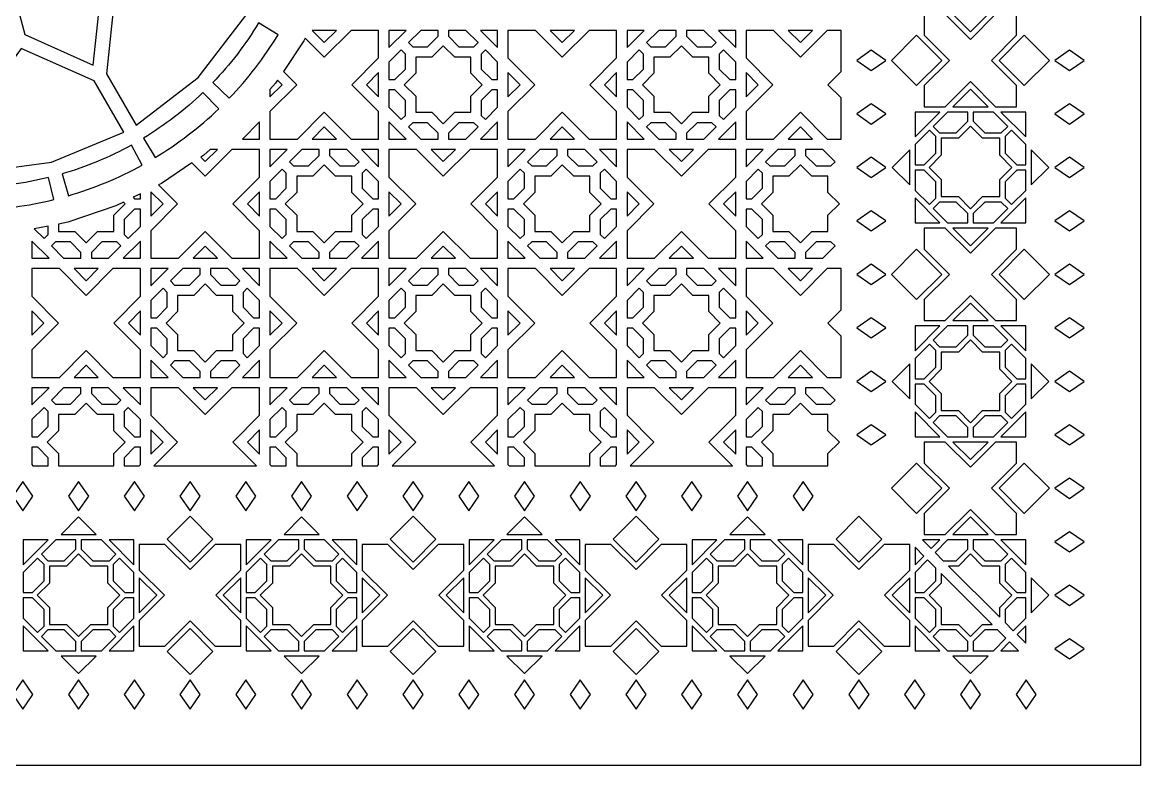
# Model space of a CAD drawing. Header units: millimetres. Extents: x 0 to 1380, y 140 to 1220.
# Drawn here: x 723 to 1380, y 140 to 577 of the extents above; entities that cross this region are included whole.
import ezdxf

# ---------------------------------------------------------------- set-up
doc = ezdxf.new("R2010")
doc.units = ezdxf.units.MM
doc.layers.add('CUT', color=1, linetype='CONTINUOUS')

msp = doc.modelspace()

# ---------------------------------------------------------------- linework, layer by layer
at = {"layer": 'CUT'}
for points in [[(0, 1220), (1380.15, 1220), (1380.15, 139.85), (0, 139.85)], [(708.152, 628.399), (723.968, 569.37), (764.261, 551.431), (768.872, 595.295), (725.659, 638.508), (710.151, 645.154)], [(825.893, 544.107), (853.883, 580.587), (823.746, 597.987), (776.933, 593.067), (772.013, 546.254), (789.413, 516.117)], [(1307.246, 581.382), (1294.856, 581.382), (1280.075, 566.601), (1265.294, 581.382), (1252.904, 581.382), (1252.904, 568.992), (1267.685, 554.211), (1252.904, 539.429), (1252.904, 527.039), (1265.294, 527.039), (1280.075, 541.821), (1294.856, 527.039), (1307.246, 527.039), (1307.246, 539.429), (1292.465, 554.211), (1307.246, 568.992)], [(1269.748, 581.382), (1280.075, 571.055), (1290.402, 581.382)], [(888.017, 565.642), (876.059, 547.745), (883.878, 539.925), (868.12, 524.166), (868.12, 507.97), (884.316, 507.97), (900.075, 523.728), (915.834, 507.97), (932.03, 507.97), (932.03, 524.166), (916.272, 539.925), (932.03, 555.684), (932.03, 571.88), (915.834, 571.88), (900.075, 556.122), (888.855, 567.341)], [(892.928, 571.88), (900.075, 564.734), (907.222, 571.88)], [(948.227, 571.88), (938.12, 571.88), (938.12, 561.773)], [(967.03, 571.88), (956.839, 571.88), (949.632, 564.674), (952.086, 562.22), (960.84, 562.22), (967.03, 568.41)], [(990.518, 564.674), (983.311, 571.88), (973.12, 571.88), (973.12, 568.41), (979.31, 562.22), (988.064, 562.22)], [(1002.03, 561.773), (1002.03, 571.88), (991.923, 571.88)], [(1055.834, 571.88), (1040.075, 556.122), (1024.316, 571.88), (1008.12, 571.88), (1008.12, 555.684), (1023.878, 539.925), (1008.12, 524.166), (1008.12, 507.97), (1024.316, 507.97), (1040.075, 523.728), (1055.834, 507.97), (1072.03, 507.97), (1072.03, 524.166), (1056.272, 539.925), (1072.03, 555.684), (1072.03, 571.88)], [(1032.928, 571.88), (1040.075, 564.734), (1047.222, 571.88)], [(1088.227, 571.88), (1078.12, 571.88), (1078.12, 561.773)], [(1107.03, 571.88), (1096.839, 571.88), (1089.632, 564.674), (1092.086, 562.22), (1100.84, 562.22), (1107.03, 568.41)], [(1130.518, 564.674), (1123.311, 571.88), (1113.12, 571.88), (1113.12, 568.41), (1119.31, 562.22), (1128.064, 562.22)], [(1142.03, 561.773), (1142.03, 571.88), (1131.923, 571.88)], [(1204, 571.88), (1195.834, 571.88), (1180.075, 556.122), (1164.316, 571.88), (1148.12, 571.88), (1148.12, 555.684), (1163.878, 539.925), (1148.12, 524.166), (1148.12, 507.97), (1164.316, 507.97), (1180.075, 523.728), (1195.834, 507.97), (1204, 507.97), (1204, 532.197), (1196.272, 539.925), (1204, 547.653)], [(1172.928, 571.88), (1180.075, 564.734), (1187.222, 571.88)], [(1248.416, 569.025), (1233.601, 554.211), (1248.416, 539.396), (1263.231, 554.211)], [(1311.734, 569.025), (1296.919, 554.211), (1311.734, 539.396), (1326.549, 554.211)], [(739.787, 494.395), (782.268, 511.992), (764.868, 542.129), (721.867, 561.275), (694.2, 523.195), (694.2, 488.394)], [(945.326, 560.368), (938.12, 553.161), (938.12, 542.97), (941.59, 542.97), (947.78, 549.16), (947.78, 557.914)], [(986.28, 546.637), (986.28, 556.13), (976.787, 556.13), (970.075, 562.843), (963.363, 556.13), (953.87, 556.13), (953.87, 546.637), (947.157, 539.925), (953.87, 533.213), (953.87, 523.72), (963.363, 523.72), (970.075, 517.007), (976.787, 523.72), (986.28, 523.72), (986.28, 533.213), (992.993, 539.925)], [(1002.03, 542.97), (1002.03, 553.161), (994.824, 560.368), (992.37, 557.914), (992.37, 549.16), (998.56, 542.97)], [(1085.326, 560.368), (1078.12, 553.161), (1078.12, 542.97), (1081.59, 542.97), (1087.78, 549.16), (1087.78, 557.914)], [(1126.28, 546.637), (1126.28, 556.13), (1116.787, 556.13), (1110.075, 562.843), (1103.363, 556.13), (1093.87, 556.13), (1093.87, 546.637), (1087.157, 539.925), (1093.87, 533.213), (1093.87, 523.72), (1103.363, 523.72), (1110.075, 517.007), (1116.787, 523.72), (1126.28, 523.72), (1126.28, 533.213), (1132.993, 539.925)], [(1142.03, 542.97), (1142.03, 553.161), (1134.824, 560.368), (1132.37, 557.914), (1132.37, 549.16), (1138.56, 542.97)], [(1221.785, 560.15), (1213.207, 554.211), (1221.785, 548.272), (1230.363, 554.211)], [(1338.365, 560.15), (1329.787, 554.211), (1338.365, 548.272), (1346.943, 554.211)], [(932.03, 547.072), (924.884, 539.925), (932.03, 532.778)], [(1008.12, 532.778), (1015.266, 539.925), (1008.12, 547.072)], [(1072.03, 547.072), (1064.884, 539.925), (1072.03, 532.778)], [(1148.12, 532.778), (1155.266, 539.925), (1148.12, 547.072)], [(871.408, 540.784), (868.12, 537.035), (868.12, 532.778), (875.266, 539.925), (872.609, 542.582)], [(938.12, 536.88), (938.12, 526.689), (945.326, 519.482), (947.78, 521.936), (947.78, 530.69), (941.59, 536.88)], [(994.824, 519.482), (1002.03, 526.689), (1002.03, 536.88), (998.56, 536.88), (992.37, 530.69), (992.37, 521.936)], [(1078.12, 536.88), (1078.12, 526.689), (1085.326, 519.482), (1087.78, 521.936), (1087.78, 530.69), (1081.59, 536.88)], [(1134.824, 519.482), (1142.03, 526.689), (1142.03, 536.88), (1138.56, 536.88), (1132.37, 530.69), (1132.37, 521.936)], [(1290.402, 527.039), (1280.075, 537.366), (1269.748, 527.039)], [(1221.785, 528.721), (1213.207, 522.782), (1221.785, 516.843), (1230.363, 522.782)], [(1338.365, 528.721), (1329.787, 522.782), (1338.365, 516.843), (1346.943, 522.782)], [(1262.144, 523.889), (1247.539, 523.889), (1247.539, 509.285)], [(1261.966, 511.69), (1271.652, 511.69), (1278.5, 518.538), (1278.5, 523.889), (1266.598, 523.889), (1258.182, 515.474)], [(1281.65, 518.538), (1288.498, 511.69), (1298.184, 511.69), (1301.968, 515.474), (1293.552, 523.889), (1281.65, 523.889)], [(1312.611, 509.285), (1312.611, 523.889), (1298.006, 523.889)], [(851.923, 507.97), (862.03, 507.97), (862.03, 518.077)], [(907.222, 507.97), (900.075, 515.116), (892.928, 507.97)], [(938.12, 518.077), (938.12, 507.97), (948.227, 507.97)], [(949.632, 515.176), (956.839, 507.97), (967.03, 507.97), (967.03, 511.44), (960.84, 517.63), (952.086, 517.63)], [(973.12, 507.97), (983.311, 507.97), (990.518, 515.176), (988.064, 517.63), (979.31, 517.63), (973.12, 511.44)], [(991.923, 507.97), (1002.03, 507.97), (1002.03, 518.077)], [(1047.222, 507.97), (1040.075, 515.116), (1032.928, 507.97)], [(1078.12, 518.077), (1078.12, 507.97), (1088.227, 507.97)], [(1089.632, 515.176), (1096.839, 507.97), (1107.03, 507.97), (1107.03, 511.44), (1100.84, 517.63), (1092.086, 517.63)], [(1113.12, 507.97), (1123.311, 507.97), (1130.518, 515.176), (1128.064, 517.63), (1119.31, 517.63), (1113.12, 511.44)], [(1131.923, 507.97), (1142.03, 507.97), (1142.03, 518.077)], [(1187.222, 507.97), (1180.075, 515.116), (1172.928, 507.97)], [(1252.891, 492.929), (1259.739, 499.777), (1259.739, 509.462), (1255.955, 513.246), (1247.539, 504.83), (1247.539, 492.929)], [(1280.075, 515.658), (1272.956, 508.54), (1262.889, 508.54), (1262.889, 498.472), (1255.77, 491.354), (1262.889, 484.235), (1262.889, 474.168), (1272.956, 474.168), (1280.075, 467.049), (1287.194, 474.168), (1297.261, 474.168), (1297.261, 484.235), (1304.38, 491.354), (1297.261, 498.472), (1297.261, 508.54), (1287.194, 508.54)], [(1300.411, 509.462), (1300.411, 499.777), (1307.259, 492.929), (1312.611, 492.929), (1312.611, 504.83), (1304.195, 513.246)], [(804.358, 481.983), (802.659, 481.145), (813.878, 469.925), (798.12, 454.166), (798.12, 437.97), (814.316, 437.97), (830.075, 453.728), (845.834, 437.97), (862.03, 437.97), (862.03, 454.166), (846.272, 469.925), (862.03, 485.684), (862.03, 501.88), (845.834, 501.88), (830.075, 486.122), (822.255, 493.941)], [(829.216, 498.592), (827.418, 497.391), (830.075, 494.734), (837.222, 501.88), (832.965, 501.88)], [(878.227, 501.88), (868.12, 501.88), (868.12, 491.773)], [(897.03, 501.88), (886.839, 501.88), (879.632, 494.674), (882.086, 492.22), (890.84, 492.22), (897.03, 498.41)], [(920.518, 494.674), (913.311, 501.88), (903.12, 501.88), (903.12, 498.41), (909.31, 492.22), (918.064, 492.22)], [(932.03, 491.773), (932.03, 501.88), (921.923, 501.88)], [(985.834, 501.88), (970.075, 486.122), (954.316, 501.88), (938.12, 501.88), (938.12, 485.684), (953.878, 469.925), (938.12, 454.166), (938.12, 437.97), (954.316, 437.97), (970.075, 453.728), (985.834, 437.97), (1002.03, 437.97), (1002.03, 454.166), (986.272, 469.925), (1002.03, 485.684), (1002.03, 501.88)], [(962.928, 501.88), (970.075, 494.734), (977.222, 501.88)], [(1018.227, 501.88), (1008.12, 501.88), (1008.12, 491.773)], [(1037.03, 501.88), (1026.839, 501.88), (1019.632, 494.674), (1022.086, 492.22), (1030.84, 492.22), (1037.03, 498.41)], [(1060.518, 494.674), (1053.311, 501.88), (1043.12, 501.88), (1043.12, 498.41), (1049.31, 492.22), (1058.064, 492.22)], [(1072.03, 491.773), (1072.03, 501.88), (1061.923, 501.88)], [(1125.834, 501.88), (1110.075, 486.122), (1094.316, 501.88), (1078.12, 501.88), (1078.12, 485.684), (1093.878, 469.925), (1078.12, 454.166), (1078.12, 437.97), (1094.316, 437.97), (1110.075, 453.728), (1125.834, 437.97), (1142.03, 437.97), (1142.03, 454.166), (1126.272, 469.925), (1142.03, 485.684), (1142.03, 501.88)], [(1102.928, 501.88), (1110.075, 494.734), (1117.222, 501.88)], [(1158.227, 501.88), (1148.12, 501.88), (1148.12, 491.773)], [(1177.03, 501.88), (1166.839, 501.88), (1159.632, 494.674), (1162.086, 492.22), (1170.84, 492.22), (1177.03, 498.41)], [(1200.518, 494.674), (1193.311, 501.88), (1183.12, 501.88), (1183.12, 498.41), (1189.31, 492.22), (1198.064, 492.22)], [(1244.389, 501.68), (1234.062, 491.354), (1244.389, 481.027)], [(1315.761, 481.027), (1326.088, 491.354), (1315.761, 501.68)], [(1221.785, 497.293), (1213.207, 491.354), (1221.785, 485.415), (1230.363, 491.354)], [(1338.365, 497.293), (1329.787, 491.354), (1338.365, 485.415), (1346.943, 491.354)], [(875.326, 490.368), (868.12, 483.161), (868.12, 472.97), (871.59, 472.97), (877.78, 479.16), (877.78, 487.914)], [(916.28, 476.637), (916.28, 486.13), (906.787, 486.13), (900.075, 492.843), (893.363, 486.13), (883.87, 486.13), (883.87, 476.637), (877.157, 469.925), (883.87, 463.213), (883.87, 453.72), (893.363, 453.72), (900.075, 447.007), (906.787, 453.72), (916.28, 453.72), (916.28, 463.213), (922.993, 469.925)], [(932.03, 472.97), (932.03, 483.161), (924.824, 490.368), (922.37, 487.914), (922.37, 479.16), (928.56, 472.97)], [(1015.326, 490.368), (1008.12, 483.161), (1008.12, 472.97), (1011.59, 472.97), (1017.78, 479.16), (1017.78, 487.914)], [(1056.28, 476.637), (1056.28, 486.13), (1046.787, 486.13), (1040.075, 492.843), (1033.363, 486.13), (1023.87, 486.13), (1023.87, 476.637), (1017.157, 469.925), (1023.87, 463.213), (1023.87, 453.72), (1033.363, 453.72), (1040.075, 447.007), (1046.787, 453.72), (1056.28, 453.72), (1056.28, 463.213), (1062.993, 469.925)], [(1072.03, 472.97), (1072.03, 483.161), (1064.824, 490.368), (1062.37, 487.914), (1062.37, 479.16), (1068.56, 472.97)], [(1155.326, 490.368), (1148.12, 483.161), (1148.12, 472.97), (1151.59, 472.97), (1157.78, 479.16), (1157.78, 487.914)], [(1196.28, 476.637), (1196.28, 486.13), (1186.787, 486.13), (1180.075, 492.843), (1173.363, 486.13), (1163.87, 486.13), (1163.87, 476.637), (1157.157, 469.925), (1163.87, 463.213), (1163.87, 453.72), (1173.363, 453.72), (1180.075, 447.007), (1186.787, 453.72), (1196.28, 453.72), (1196.28, 463.213), (1202.993, 469.925)], [(1259.739, 473.245), (1259.739, 482.93), (1252.891, 489.779), (1247.539, 489.779), (1247.539, 477.877), (1255.955, 469.461)], [(1307.259, 489.779), (1300.411, 482.93), (1300.411, 473.245), (1304.195, 469.461), (1312.611, 477.877), (1312.611, 489.779)], [(787.741, 473.788), (788.56, 472.97), (792.03, 472.97), (792.03, 475.903)], [(798.12, 462.778), (805.266, 469.925), (798.12, 477.072)], [(862.03, 477.072), (854.884, 469.925), (862.03, 462.778)], [(938.12, 462.778), (945.266, 469.925), (938.12, 477.072)], [(1002.03, 477.072), (994.884, 469.925), (1002.03, 462.778)], [(1078.12, 462.778), (1085.266, 469.925), (1078.12, 477.072)], [(1142.03, 477.072), (1134.884, 469.925), (1142.03, 462.778)], [(777.543, 468.759), (749.231, 459.148), (743.87, 458.082), (743.87, 453.72), (753.363, 453.72), (760.075, 447.007), (766.787, 453.72), (776.28, 453.72), (776.28, 463.213), (782.993, 469.925), (781.974, 470.944)], [(1247.539, 473.422), (1247.539, 458.818), (1262.144, 458.818)], [(1278.5, 464.169), (1271.652, 471.018), (1261.966, 471.018), (1258.182, 467.234), (1266.598, 458.818), (1278.5, 458.818)], [(1298.184, 471.018), (1288.498, 471.018), (1281.65, 464.169), (1281.65, 458.818), (1293.552, 458.818), (1301.968, 467.234)], [(1298.006, 458.818), (1312.611, 458.818), (1312.611, 473.422)], [(784.824, 449.482), (792.03, 456.689), (792.03, 466.88), (788.56, 466.88), (782.37, 460.69), (782.37, 451.936)], [(868.12, 466.88), (868.12, 456.689), (875.326, 449.482), (877.78, 451.936), (877.78, 460.69), (871.59, 466.88)], [(924.824, 449.482), (932.03, 456.689), (932.03, 466.88), (928.56, 466.88), (922.37, 460.69), (922.37, 451.936)], [(1008.12, 466.88), (1008.12, 456.689), (1015.326, 449.482), (1017.78, 451.936), (1017.78, 460.69), (1011.59, 466.88)], [(1064.824, 449.482), (1072.03, 456.689), (1072.03, 466.88), (1068.56, 466.88), (1062.37, 460.69), (1062.37, 451.936)], [(1148.12, 466.88), (1148.12, 456.689), (1155.326, 449.482), (1157.78, 451.936), (1157.78, 460.69), (1151.59, 466.88)], [(1221.785, 465.864), (1213.207, 459.925), (1221.785, 453.986), (1230.363, 459.925)], [(1338.365, 465.864), (1329.787, 459.925), (1338.365, 453.986), (1346.943, 459.925)], [(729.57, 455.238), (735.326, 449.482), (737.78, 451.936), (737.78, 456.871)], [(1307.246, 455.668), (1294.856, 455.668), (1280.075, 440.886), (1265.294, 455.668), (1252.904, 455.668), (1252.904, 443.278), (1267.685, 428.496), (1252.904, 413.715), (1252.904, 401.325), (1265.294, 401.325), (1280.075, 416.107), (1294.856, 401.325), (1307.246, 401.325), (1307.246, 413.715), (1292.465, 428.496), (1307.246, 443.278)], [(1269.748, 455.668), (1280.075, 445.341), (1290.402, 455.668)], [(728.12, 448.077), (728.12, 437.97), (738.227, 437.97)], [(739.632, 445.176), (746.839, 437.97), (757.03, 437.97), (757.03, 441.44), (750.84, 447.63), (742.086, 447.63)], [(763.12, 437.97), (773.311, 437.97), (780.518, 445.176), (778.064, 447.63), (769.31, 447.63), (763.12, 441.44)], [(781.923, 437.97), (792.03, 437.97), (792.03, 448.077)], [(868.12, 448.077), (868.12, 437.97), (878.227, 437.97)], [(879.632, 445.176), (886.839, 437.97), (897.03, 437.97), (897.03, 441.44), (890.84, 447.63), (882.086, 447.63)], [(903.12, 437.97), (913.311, 437.97), (920.518, 445.176), (918.064, 447.63), (909.31, 447.63), (903.12, 441.44)], [(921.923, 437.97), (932.03, 437.97), (932.03, 448.077)], [(1008.12, 448.077), (1008.12, 437.97), (1018.227, 437.97)], [(1019.632, 445.176), (1026.839, 437.97), (1037.03, 437.97), (1037.03, 441.44), (1030.84, 447.63), (1022.086, 447.63)], [(1043.12, 437.97), (1053.311, 437.97), (1060.518, 445.176), (1058.064, 447.63), (1049.31, 447.63), (1043.12, 441.44)], [(1061.923, 437.97), (1072.03, 437.97), (1072.03, 448.077)], [(1148.12, 448.077), (1148.12, 437.97), (1158.227, 437.97)], [(1159.632, 445.176), (1166.839, 437.97), (1177.03, 437.97), (1177.03, 441.44), (1170.84, 447.63), (1162.086, 447.63)], [(1183.12, 437.97), (1193.311, 437.97), (1200.518, 445.176), (1198.064, 447.63), (1189.31, 447.63), (1183.12, 441.44)], [(837.222, 437.97), (830.075, 445.116), (822.928, 437.97)], [(977.222, 437.97), (970.075, 445.116), (962.928, 437.97)], [(1117.222, 437.97), (1110.075, 445.116), (1102.928, 437.97)], [(1248.416, 443.311), (1233.601, 428.496), (1248.416, 413.682), (1263.231, 428.496)], [(1311.734, 443.311), (1296.919, 428.496), (1311.734, 413.682), (1326.549, 428.496)], [(1221.785, 434.435), (1213.207, 428.496), (1221.785, 422.557), (1230.363, 428.496)], [(1338.365, 434.435), (1329.787, 428.496), (1338.365, 422.557), (1346.943, 428.496)], [(775.834, 431.88), (760.075, 416.122), (744.316, 431.88), (728.12, 431.88), (728.12, 415.684), (743.878, 399.925), (728.12, 384.166), (728.12, 367.97), (744.316, 367.97), (760.075, 383.728), (775.834, 367.97), (792.03, 367.97), (792.03, 384.166), (776.272, 399.925), (792.03, 415.684), (792.03, 431.88)], [(752.928, 431.88), (760.075, 424.734), (767.222, 431.88)], [(808.227, 431.88), (798.12, 431.88), (798.12, 421.773)], [(827.03, 431.88), (816.839, 431.88), (809.632, 424.674), (812.086, 422.22), (820.84, 422.22), (827.03, 428.41)], [(850.518, 424.674), (843.311, 431.88), (833.12, 431.88), (833.12, 428.41), (839.31, 422.22), (848.064, 422.22)], [(862.03, 421.773), (862.03, 431.88), (851.923, 431.88)], [(915.834, 431.88), (900.075, 416.122), (884.316, 431.88), (868.12, 431.88), (868.12, 415.684), (883.878, 399.925), (868.12, 384.166), (868.12, 367.97), (884.316, 367.97), (900.075, 383.728), (915.834, 367.97), (932.03, 367.97), (932.03, 384.166), (916.272, 399.925), (932.03, 415.684), (932.03, 431.88)], [(892.928, 431.88), (900.075, 424.734), (907.222, 431.88)], [(948.227, 431.88), (938.12, 431.88), (938.12, 421.773)], [(967.03, 431.88), (956.839, 431.88), (949.632, 424.674), (952.086, 422.22), (960.84, 422.22), (967.03, 428.41)], [(990.518, 424.674), (983.311, 431.88), (973.12, 431.88), (973.12, 428.41), (979.31, 422.22), (988.064, 422.22)], [(1002.03, 421.773), (1002.03, 431.88), (991.923, 431.88)], [(1055.834, 431.88), (1040.075, 416.122), (1024.316, 431.88), (1008.12, 431.88), (1008.12, 415.684), (1023.878, 399.925), (1008.12, 384.166), (1008.12, 367.97), (1024.316, 367.97), (1040.075, 383.728), (1055.834, 367.97), (1072.03, 367.97), (1072.03, 384.166), (1056.272, 399.925), (1072.03, 415.684), (1072.03, 431.88)], [(1032.928, 431.88), (1040.075, 424.734), (1047.222, 431.88)], [(1088.227, 431.88), (1078.12, 431.88), (1078.12, 421.773)], [(1107.03, 431.88), (1096.839, 431.88), (1089.632, 424.674), (1092.086, 422.22), (1100.84, 422.22), (1107.03, 428.41)], [(1130.518, 424.674), (1123.311, 431.88), (1113.12, 431.88), (1113.12, 428.41), (1119.31, 422.22), (1128.064, 422.22)], [(1142.03, 421.773), (1142.03, 431.88), (1131.923, 431.88)], [(1204, 431.88), (1195.834, 431.88), (1180.075, 416.122), (1164.316, 431.88), (1148.12, 431.88), (1148.12, 415.684), (1163.878, 399.925), (1148.12, 384.166), (1148.12, 367.97), (1164.316, 367.97), (1180.075, 383.728), (1195.834, 367.97), (1204, 367.97), (1204, 392.197), (1196.272, 399.925), (1204, 407.653)], [(1172.928, 431.88), (1180.075, 424.734), (1187.222, 431.88)], [(846.28, 406.637), (846.28, 416.13), (836.787, 416.13), (830.075, 422.843), (823.363, 416.13), (813.87, 416.13), (813.87, 406.637), (807.157, 399.925), (813.87, 393.213), (813.87, 383.72), (823.363, 383.72), (830.075, 377.007), (836.787, 383.72), (846.28, 383.72), (846.28, 393.213), (852.993, 399.925)], [(986.28, 406.637), (986.28, 416.13), (976.787, 416.13), (970.075, 422.843), (963.363, 416.13), (953.87, 416.13), (953.87, 406.637), (947.157, 399.925), (953.87, 393.213), (953.87, 383.72), (963.363, 383.72), (970.075, 377.007), (976.787, 383.72), (986.28, 383.72), (986.28, 393.213), (992.993, 399.925)], [(1126.28, 406.637), (1126.28, 416.13), (1116.787, 416.13), (1110.075, 422.843), (1103.363, 416.13), (1093.87, 416.13), (1093.87, 406.637), (1087.157, 399.925), (1093.87, 393.213), (1093.87, 383.72), (1103.363, 383.72), (1110.075, 377.007), (1116.787, 383.72), (1126.28, 383.72), (1126.28, 393.213), (1132.993, 399.925)], [(805.326, 420.368), (798.12, 413.161), (798.12, 402.97), (801.59, 402.97), (807.78, 409.16), (807.78, 417.914)], [(862.03, 402.97), (862.03, 413.161), (854.824, 420.368), (852.37, 417.914), (852.37, 409.16), (858.56, 402.97)], [(945.326, 420.368), (938.12, 413.161), (938.12, 402.97), (941.59, 402.97), (947.78, 409.16), (947.78, 417.914)], [(1002.03, 402.97), (1002.03, 413.161), (994.824, 420.368), (992.37, 417.914), (992.37, 409.16), (998.56, 402.97)], [(1085.326, 420.368), (1078.12, 413.161), (1078.12, 402.97), (1081.59, 402.97), (1087.78, 409.16), (1087.78, 417.914)], [(1142.03, 402.97), (1142.03, 413.161), (1134.824, 420.368), (1132.37, 417.914), (1132.37, 409.16), (1138.56, 402.97)], [(1290.402, 401.325), (1280.075, 411.652), (1269.748, 401.325)], [(728.12, 392.778), (735.266, 399.925), (728.12, 407.072)], [(792.03, 407.072), (784.884, 399.925), (792.03, 392.778)], [(868.12, 392.778), (875.266, 399.925), (868.12, 407.072)], [(932.03, 407.072), (924.884, 399.925), (932.03, 392.778)], [(1008.12, 392.778), (1015.266, 399.925), (1008.12, 407.072)], [(1072.03, 407.072), (1064.884, 399.925), (1072.03, 392.778)], [(1148.12, 392.778), (1155.266, 399.925), (1148.12, 407.072)], [(1221.785, 403.007), (1213.207, 397.068), (1221.785, 391.129), (1230.363, 397.068)], [(1338.365, 403.007), (1329.787, 397.068), (1338.365, 391.129), (1346.943, 397.068)], [(798.12, 396.88), (798.12, 386.689), (805.326, 379.482), (807.78, 381.936), (807.78, 390.69), (801.59, 396.88)], [(854.824, 379.482), (862.03, 386.689), (862.03, 396.88), (858.56, 396.88), (852.37, 390.69), (852.37, 381.936)], [(938.12, 396.88), (938.12, 386.689), (945.326, 379.482), (947.78, 381.936), (947.78, 390.69), (941.59, 396.88)], [(994.824, 379.482), (1002.03, 386.689), (1002.03, 396.88), (998.56, 396.88), (992.37, 390.69), (992.37, 381.936)], [(1078.12, 396.88), (1078.12, 386.689), (1085.326, 379.482), (1087.78, 381.936), (1087.78, 390.69), (1081.59, 396.88)], [(1134.824, 379.482), (1142.03, 386.689), (1142.03, 396.88), (1138.56, 396.88), (1132.37, 390.69), (1132.37, 381.936)], [(1262.144, 398.175), (1247.539, 398.175), (1247.539, 383.571)], [(1261.966, 385.975), (1271.652, 385.975), (1278.5, 392.824), (1278.5, 398.175), (1266.598, 398.175), (1258.182, 389.759)], [(1281.65, 392.824), (1288.498, 385.975), (1298.184, 385.975), (1301.968, 389.759), (1293.552, 398.175), (1281.65, 398.175)], [(1312.611, 383.571), (1312.611, 398.175), (1298.006, 398.175)], [(1280.075, 389.944), (1272.956, 382.825), (1262.889, 382.825), (1262.889, 372.758), (1255.77, 365.639), (1262.889, 358.521), (1262.889, 348.453), (1272.956, 348.453), (1280.075, 341.335), (1287.194, 348.453), (1297.261, 348.453), (1297.261, 358.521), (1304.38, 365.639), (1297.261, 372.758), (1297.261, 382.825), (1287.194, 382.825)], [(1252.891, 367.214), (1259.739, 374.063), (1259.739, 383.748), (1255.955, 387.532), (1247.539, 379.116), (1247.539, 367.214)], [(1300.411, 383.748), (1300.411, 374.063), (1307.259, 367.214), (1312.611, 367.214), (1312.611, 379.116), (1304.195, 387.532)], [(767.222, 367.97), (760.075, 375.116), (752.928, 367.97)], [(798.12, 378.077), (798.12, 367.97), (808.227, 367.97)], [(809.632, 375.176), (816.839, 367.97), (827.03, 367.97), (827.03, 371.44), (820.84, 377.63), (812.086, 377.63)], [(833.12, 367.97), (843.311, 367.97), (850.518, 375.176), (848.064, 377.63), (839.31, 377.63), (833.12, 371.44)], [(851.923, 367.97), (862.03, 367.97), (862.03, 378.077)], [(907.222, 367.97), (900.075, 375.116), (892.928, 367.97)], [(938.12, 378.077), (938.12, 367.97), (948.227, 367.97)], [(949.632, 375.176), (956.839, 367.97), (967.03, 367.97), (967.03, 371.44), (960.84, 377.63), (952.086, 377.63)], [(973.12, 367.97), (983.311, 367.97), (990.518, 375.176), (988.064, 377.63), (979.31, 377.63), (973.12, 371.44)], [(991.923, 367.97), (1002.03, 367.97), (1002.03, 378.077)], [(1047.222, 367.97), (1040.075, 375.116), (1032.928, 367.97)], [(1078.12, 378.077), (1078.12, 367.97), (1088.227, 367.97)], [(1089.632, 375.176), (1096.839, 367.97), (1107.03, 367.97), (1107.03, 371.44), (1100.84, 377.63), (1092.086, 377.63)], [(1113.12, 367.97), (1123.311, 367.97), (1130.518, 375.176), (1128.064, 377.63), (1119.31, 377.63), (1113.12, 371.44)], [(1131.923, 367.97), (1142.03, 367.97), (1142.03, 378.077)], [(1187.222, 367.97), (1180.075, 375.116), (1172.928, 367.97)], [(1244.389, 375.966), (1234.062, 365.639), (1244.389, 355.312)], [(1315.761, 355.312), (1326.088, 365.639), (1315.761, 375.966)], [(1221.785, 371.578), (1213.207, 365.639), (1221.785, 359.7), (1230.363, 365.639)], [(1338.365, 371.578), (1329.787, 365.639), (1338.365, 359.7), (1346.943, 365.639)], [(738.227, 361.88), (728.12, 361.88), (728.12, 351.773)], [(757.03, 361.88), (746.839, 361.88), (739.632, 354.674), (742.086, 352.22), (750.84, 352.22), (757.03, 358.41)], [(780.518, 354.674), (773.311, 361.88), (763.12, 361.88), (763.12, 358.41), (769.31, 352.22), (778.064, 352.22)], [(792.03, 351.773), (792.03, 361.88), (781.923, 361.88)], [(860.197, 316), (846.272, 329.925), (862.03, 345.684), (862.03, 361.88), (845.834, 361.88), (830.075, 346.122), (814.316, 361.88), (798.12, 361.88), (798.12, 345.684), (813.878, 329.925), (799.953, 316)], [(822.928, 361.88), (830.075, 354.734), (837.222, 361.88)], [(878.227, 361.88), (868.12, 361.88), (868.12, 351.773)], [(897.03, 361.88), (886.839, 361.88), (879.632, 354.674), (882.086, 352.22), (890.84, 352.22), (897.03, 358.41)], [(920.518, 354.674), (913.311, 361.88), (903.12, 361.88), (903.12, 358.41), (909.31, 352.22), (918.064, 352.22)], [(932.03, 351.773), (932.03, 361.88), (921.923, 361.88)], [(1000.197, 316), (986.272, 329.925), (1002.03, 345.684), (1002.03, 361.88), (985.834, 361.88), (970.075, 346.122), (954.316, 361.88), (938.12, 361.88), (938.12, 345.684), (953.878, 329.925), (939.953, 316)], [(962.928, 361.88), (970.075, 354.734), (977.222, 361.88)], [(1018.227, 361.88), (1008.12, 361.88), (1008.12, 351.773)], [(1037.03, 361.88), (1026.839, 361.88), (1019.632, 354.674), (1022.086, 352.22), (1030.84, 352.22), (1037.03, 358.41)], [(1060.518, 354.674), (1053.311, 361.88), (1043.12, 361.88), (1043.12, 358.41), (1049.31, 352.22), (1058.064, 352.22)], [(1072.03, 351.773), (1072.03, 361.88), (1061.923, 361.88)], [(1140.197, 316), (1126.272, 329.925), (1142.03, 345.684), (1142.03, 361.88), (1125.834, 361.88), (1110.075, 346.122), (1094.316, 361.88), (1078.12, 361.88), (1078.12, 345.684), (1093.878, 329.925), (1079.953, 316)], [(1102.928, 361.88), (1110.075, 354.734), (1117.222, 361.88)], [(1158.227, 361.88), (1148.12, 361.88), (1148.12, 351.773)], [(1177.03, 361.88), (1166.839, 361.88), (1159.632, 354.674), (1162.086, 352.22), (1170.84, 352.22), (1177.03, 358.41)], [(1200.518, 354.674), (1193.311, 361.88), (1183.12, 361.88), (1183.12, 358.41), (1189.31, 352.22), (1198.064, 352.22)], [(1259.739, 347.531), (1259.739, 357.216), (1252.891, 364.064), (1247.539, 364.064), (1247.539, 352.162), (1255.955, 343.747)], [(1307.259, 364.064), (1300.411, 357.216), (1300.411, 347.531), (1304.195, 343.747), (1312.611, 352.162), (1312.611, 364.064)], [(735.326, 350.368), (728.12, 343.161), (728.12, 332.97), (731.59, 332.97), (737.78, 339.16), (737.78, 347.914)], [(776.28, 316), (776.28, 323.213), (782.993, 329.925), (776.28, 336.637), (776.28, 346.13), (766.787, 346.13), (760.075, 352.843), (753.363, 346.13), (743.87, 346.13), (743.87, 336.637), (737.157, 329.925), (743.87, 323.213), (743.87, 316)], [(792.03, 332.97), (792.03, 343.161), (784.824, 350.368), (782.37, 347.914), (782.37, 339.16), (788.56, 332.97)], [(875.326, 350.368), (868.12, 343.161), (868.12, 332.97), (871.59, 332.97), (877.78, 339.16), (877.78, 347.914)], [(916.28, 316), (916.28, 323.213), (922.993, 329.925), (916.28, 336.637), (916.28, 346.13), (906.787, 346.13), (900.075, 352.843), (893.363, 346.13), (883.87, 346.13), (883.87, 336.637), (877.157, 329.925), (883.87, 323.213), (883.87, 316)], [(932.03, 332.97), (932.03, 343.161), (924.824, 350.368), (922.37, 347.914), (922.37, 339.16), (928.56, 332.97)], [(1015.326, 350.368), (1008.12, 343.161), (1008.12, 332.97), (1011.59, 332.97), (1017.78, 339.16), (1017.78, 347.914)], [(1056.28, 316), (1056.28, 323.213), (1062.993, 329.925), (1056.28, 336.637), (1056.28, 346.13), (1046.787, 346.13), (1040.075, 352.843), (1033.363, 346.13), (1023.87, 346.13), (1023.87, 336.637), (1017.157, 329.925), (1023.87, 323.213), (1023.87, 316)], [(1072.03, 332.97), (1072.03, 343.161), (1064.824, 350.368), (1062.37, 347.914), (1062.37, 339.16), (1068.56, 332.97)], [(1155.326, 350.368), (1148.12, 343.161), (1148.12, 332.97), (1151.59, 332.97), (1157.78, 339.16), (1157.78, 347.914)], [(1196.28, 316), (1196.28, 323.213), (1202.993, 329.925), (1196.28, 336.637), (1196.28, 346.13), (1186.787, 346.13), (1180.075, 352.843), (1173.363, 346.13), (1163.87, 346.13), (1163.87, 336.637), (1157.157, 329.925), (1163.87, 323.213), (1163.87, 316)], [(1247.539, 347.708), (1247.539, 333.103), (1262.144, 333.103)], [(1278.5, 338.455), (1271.652, 345.303), (1261.966, 345.303), (1258.182, 341.519), (1266.598, 333.103), (1278.5, 333.103)], [(1298.184, 345.303), (1288.498, 345.303), (1281.65, 338.455), (1281.65, 333.103), (1293.552, 333.103), (1301.968, 341.519)], [(1298.006, 333.103), (1312.611, 333.103), (1312.611, 347.708)], [(798.12, 322.778), (805.266, 329.925), (798.12, 337.072)], [(862.03, 337.072), (854.884, 329.925), (862.03, 322.778)], [(938.12, 322.778), (945.266, 329.925), (938.12, 337.072)], [(1002.03, 337.072), (994.884, 329.925), (1002.03, 322.778)], [(1078.12, 322.778), (1085.266, 329.925), (1078.12, 337.072)], [(1142.03, 337.072), (1134.884, 329.925), (1142.03, 322.778)], [(1221.785, 340.15), (1213.207, 334.211), (1221.785, 328.272), (1230.363, 334.211)], [(1338.365, 340.15), (1329.787, 334.211), (1338.365, 328.272), (1346.943, 334.211)], [(1307.246, 329.953), (1294.856, 329.953), (1280.075, 315.172), (1265.294, 329.953), (1252.904, 329.953), (1252.904, 317.564), (1267.685, 302.782), (1252.904, 288.001), (1252.904, 275.611), (1265.294, 275.611), (1280.075, 290.392), (1294.856, 275.611), (1307.246, 275.611), (1307.246, 288.001), (1292.465, 302.782), (1307.246, 317.564)], [(1269.748, 329.953), (1280.075, 319.627), (1290.402, 329.953)], [(737.78, 316), (737.78, 320.69), (731.59, 326.88), (728.12, 326.88), (728.12, 316.689), (728.809, 316)], [(791.341, 316), (792.03, 316.689), (792.03, 326.88), (788.56, 326.88), (782.37, 320.69), (782.37, 316)], [(877.78, 316), (877.78, 320.69), (871.59, 326.88), (868.12, 326.88), (868.12, 316.689), (868.809, 316)], [(931.341, 316), (932.03, 316.689), (932.03, 326.88), (928.56, 326.88), (922.37, 320.69), (922.37, 316)], [(1017.78, 316), (1017.78, 320.69), (1011.59, 326.88), (1008.12, 326.88), (1008.12, 316.689), (1008.809, 316)], [(1071.341, 316), (1072.03, 316.689), (1072.03, 326.88), (1068.56, 326.88), (1062.37, 320.69), (1062.37, 316)], [(1157.78, 316), (1157.78, 320.69), (1151.59, 326.88), (1148.12, 326.88), (1148.12, 316.689), (1148.809, 316)], [(1248.416, 317.597), (1233.601, 302.782), (1248.416, 287.967), (1263.231, 302.782)], [(1311.734, 317.597), (1296.919, 302.782), (1311.734, 287.967), (1326.549, 302.782)], [(722.853, 289.637), (728.792, 298.215), (722.853, 306.793), (716.914, 298.215)], [(755.631, 289.637), (761.57, 298.215), (755.631, 306.793), (749.692, 298.215)], [(788.408, 289.637), (794.347, 298.215), (788.408, 306.793), (782.469, 298.215)], [(821.186, 289.637), (827.125, 298.215), (821.186, 306.793), (815.247, 298.215)], [(853.964, 289.637), (859.903, 298.215), (853.964, 306.793), (848.025, 298.215)], [(886.742, 289.637), (892.681, 298.215), (886.742, 306.793), (880.803, 298.215)], [(919.519, 289.637), (925.458, 298.215), (919.519, 306.793), (913.58, 298.215)], [(952.297, 289.637), (958.236, 298.215), (952.297, 306.793), (946.358, 298.215)], [(985.075, 289.637), (991.014, 298.215), (985.075, 306.793), (979.136, 298.215)], [(1017.853, 289.637), (1023.792, 298.215), (1017.853, 306.793), (1011.914, 298.215)], [(1050.631, 289.637), (1056.57, 298.215), (1050.631, 306.793), (1044.692, 298.215)], [(1083.408, 289.637), (1089.347, 298.215), (1083.408, 306.793), (1077.469, 298.215)], [(1116.186, 289.637), (1122.125, 298.215), (1116.186, 306.793), (1110.247, 298.215)], [(1148.964, 289.637), (1154.903, 298.215), (1148.964, 306.793), (1143.025, 298.215)], [(1181.742, 289.637), (1187.681, 298.215), (1181.742, 306.793), (1175.803, 298.215)], [(1338.365, 308.721), (1329.787, 302.782), (1338.365, 296.843), (1346.943, 302.782)], [(765.957, 275.611), (755.631, 285.938), (745.304, 275.611)], [(821.186, 259.468), (834.652, 272.933), (821.186, 286.399), (807.721, 272.933)], [(897.069, 275.611), (886.742, 285.938), (876.415, 275.611)], [(952.297, 259.468), (965.763, 272.933), (952.297, 286.399), (938.832, 272.933)], [(1028.18, 275.611), (1017.853, 285.938), (1007.526, 275.611)], [(1083.408, 259.468), (1096.874, 272.933), (1083.408, 286.399), (1069.943, 272.933)], [(1159.291, 275.611), (1148.964, 285.938), (1138.637, 275.611)], [(1214.519, 259.468), (1227.985, 272.933), (1214.519, 286.399), (1201.054, 272.933)], [(1290.402, 275.611), (1280.075, 285.938), (1269.748, 275.611)], [(1338.365, 277.293), (1329.787, 271.354), (1338.365, 265.415), (1346.943, 271.354)], [(737.699, 272.461), (723.095, 272.461), (723.095, 257.856)], [(754.056, 272.461), (742.154, 272.461), (733.738, 264.045), (737.522, 260.261), (747.207, 260.261), (754.056, 267.109)], [(777.523, 264.045), (769.107, 272.461), (757.206, 272.461), (757.206, 267.109), (764.054, 260.261), (773.739, 260.261)], [(788.166, 257.856), (788.166, 272.461), (773.562, 272.461)], [(806.405, 210.055), (821.186, 224.837), (835.968, 210.055), (851.056, 210.055), (851.056, 225.144), (836.274, 239.925), (851.056, 254.706), (851.056, 269.795), (835.968, 269.795), (821.186, 255.013), (806.405, 269.795), (791.316, 269.795), (791.316, 254.706), (806.098, 239.925), (791.316, 225.144), (791.316, 210.055)], [(868.81, 272.461), (854.206, 272.461), (854.206, 257.856)], [(885.167, 272.461), (873.265, 272.461), (864.849, 264.045), (868.633, 260.261), (878.318, 260.261), (885.167, 267.109)], [(908.634, 264.045), (900.219, 272.461), (888.317, 272.461), (888.317, 267.109), (895.165, 260.261), (904.85, 260.261)], [(919.277, 257.856), (919.277, 272.461), (904.673, 272.461)], [(937.516, 210.055), (952.297, 224.837), (967.079, 210.055), (982.167, 210.055), (982.167, 225.144), (967.385, 239.925), (982.167, 254.706), (982.167, 269.795), (967.079, 269.795), (952.297, 255.013), (937.516, 269.795), (922.427, 269.795), (922.427, 254.706), (937.209, 239.925), (922.427, 225.144), (922.427, 210.055)], [(999.921, 272.461), (985.317, 272.461), (985.317, 257.856)], [(1016.278, 272.461), (1004.376, 272.461), (995.96, 264.045), (999.744, 260.261), (1009.429, 260.261), (1016.278, 267.109)], [(1039.745, 264.045), (1031.33, 272.461), (1019.428, 272.461), (1019.428, 267.109), (1026.276, 260.261), (1035.961, 260.261)], [(1050.389, 257.856), (1050.389, 272.461), (1035.784, 272.461)], [(1068.627, 210.055), (1083.408, 224.837), (1098.19, 210.055), (1113.278, 210.055), (1113.278, 225.144), (1098.497, 239.925), (1113.278, 254.706), (1113.278, 269.795), (1098.19, 269.795), (1083.408, 255.013), (1068.627, 269.795), (1053.539, 269.795), (1053.539, 254.706), (1068.32, 239.925), (1053.539, 225.144), (1053.539, 210.055)], [(1131.032, 272.461), (1116.428, 272.461), (1116.428, 257.856)], [(1147.389, 272.461), (1135.487, 272.461), (1127.071, 264.045), (1130.855, 260.261), (1140.541, 260.261), (1147.389, 267.109)], [(1170.857, 264.045), (1162.441, 272.461), (1150.539, 272.461), (1150.539, 267.109), (1157.387, 260.261), (1167.073, 260.261)], [(1181.5, 257.856), (1181.5, 272.461), (1166.895, 272.461)], [(1199.738, 210.055), (1214.519, 224.837), (1229.301, 210.055), (1244.389, 210.055), (1244.389, 225.144), (1229.608, 239.925), (1244.389, 254.706), (1244.389, 269.795), (1229.301, 269.795), (1214.519, 255.013), (1199.738, 269.795), (1184.65, 269.795), (1184.65, 254.706), (1199.431, 239.925), (1184.65, 225.144), (1184.65, 210.055)], [(1257.016, 267.333), (1262.144, 272.461), (1251.888, 272.461)], [(1264.088, 260.261), (1271.652, 260.261), (1278.5, 267.109), (1278.5, 272.461), (1266.598, 272.461), (1259.243, 265.106)], [(1281.65, 267.109), (1288.498, 260.261), (1298.184, 260.261), (1301.968, 264.045), (1293.552, 272.461), (1281.65, 272.461)], [(1312.611, 257.856), (1312.611, 272.461), (1298.006, 272.461)], [(738.445, 232.806), (738.445, 222.739), (748.512, 222.739), (755.631, 215.62), (762.749, 222.739), (772.817, 222.739), (772.817, 232.806), (779.935, 239.925), (772.817, 247.044), (772.817, 257.111), (762.749, 257.111), (755.631, 264.23), (748.512, 257.111), (738.445, 257.111), (738.445, 247.044), (731.326, 239.925)], [(869.556, 232.806), (869.556, 222.739), (879.623, 222.739), (886.742, 215.62), (893.86, 222.739), (903.928, 222.739), (903.928, 232.806), (911.046, 239.925), (903.928, 247.044), (903.928, 257.111), (893.86, 257.111), (886.742, 264.23), (879.623, 257.111), (869.556, 257.111), (869.556, 247.044), (862.437, 239.925)], [(1000.667, 232.806), (1000.667, 222.739), (1010.734, 222.739), (1017.853, 215.62), (1024.972, 222.739), (1035.039, 222.739), (1035.039, 232.806), (1042.157, 239.925), (1035.039, 247.044), (1035.039, 257.111), (1024.972, 257.111), (1017.853, 264.23), (1010.734, 257.111), (1000.667, 257.111), (1000.667, 247.044), (993.548, 239.925)], [(1131.778, 232.806), (1131.778, 222.739), (1141.845, 222.739), (1148.964, 215.62), (1156.083, 222.739), (1166.15, 222.739), (1166.15, 232.806), (1173.269, 239.925), (1166.15, 247.044), (1166.15, 257.111), (1156.083, 257.111), (1148.964, 264.23), (1141.845, 257.111), (1131.778, 257.111), (1131.778, 247.044), (1124.659, 239.925)], [(1247.539, 268.112), (1247.539, 257.856), (1252.667, 262.984)], [(1297.261, 227.088), (1297.261, 232.806), (1304.38, 239.925), (1297.261, 247.044), (1297.261, 257.111), (1287.194, 257.111), (1280.075, 264.23), (1272.956, 257.111), (1267.238, 257.111)], [(731.511, 261.818), (723.095, 253.402), (723.095, 241.5), (728.446, 241.5), (735.295, 248.348), (735.295, 258.034)], [(788.166, 241.5), (788.166, 253.402), (779.751, 261.818), (775.967, 258.034), (775.967, 248.348), (782.815, 241.5)], [(862.622, 261.818), (854.206, 253.402), (854.206, 241.5), (859.557, 241.5), (866.406, 248.348), (866.406, 258.034)], [(919.277, 241.5), (919.277, 253.402), (910.862, 261.818), (907.078, 258.034), (907.078, 248.348), (913.926, 241.5)], [(993.733, 261.818), (985.317, 253.402), (985.317, 241.5), (990.668, 241.5), (997.517, 248.348), (997.517, 258.034)], [(1050.389, 241.5), (1050.389, 253.402), (1041.973, 261.818), (1038.189, 258.034), (1038.189, 248.348), (1045.037, 241.5)], [(1124.844, 261.818), (1116.428, 253.402), (1116.428, 241.5), (1121.78, 241.5), (1128.628, 248.348), (1128.628, 258.034)], [(1181.5, 241.5), (1181.5, 253.402), (1173.084, 261.818), (1169.3, 258.034), (1169.3, 248.348), (1176.148, 241.5)], [(1254.894, 260.757), (1247.539, 253.402), (1247.539, 241.5), (1252.891, 241.5), (1259.739, 248.348), (1259.739, 255.912)], [(1300.411, 258.034), (1300.411, 248.348), (1307.259, 241.5), (1312.611, 241.5), (1312.611, 253.402), (1304.195, 261.818)], [(791.316, 229.598), (801.643, 239.925), (791.316, 250.252)], [(851.056, 250.252), (840.729, 239.925), (851.056, 229.598)], [(922.427, 229.598), (932.754, 239.925), (922.427, 250.252)], [(982.167, 250.252), (971.84, 239.925), (982.167, 229.598)], [(1053.539, 229.598), (1063.865, 239.925), (1053.539, 250.252)], [(1113.278, 250.252), (1102.951, 239.925), (1113.278, 229.598)], [(1184.65, 229.598), (1194.977, 239.925), (1184.65, 250.252)], [(1244.389, 250.252), (1234.062, 239.925), (1244.389, 229.598)], [(1262.889, 252.762), (1262.889, 247.044), (1255.77, 239.925), (1262.889, 232.806), (1262.889, 222.739), (1272.956, 222.739), (1280.075, 215.62), (1287.194, 222.739), (1292.912, 222.739)], [(1315.761, 229.598), (1326.088, 239.925), (1315.761, 250.252)], [(1338.365, 245.864), (1329.787, 239.925), (1338.365, 233.986), (1346.943, 239.925)], [(723.095, 238.35), (723.095, 226.448), (731.511, 218.032), (735.295, 221.816), (735.295, 231.502), (728.446, 238.35)], [(779.751, 218.032), (788.166, 226.448), (788.166, 238.35), (782.815, 238.35), (775.967, 231.502), (775.967, 221.816)], [(854.206, 238.35), (854.206, 226.448), (862.622, 218.032), (866.406, 221.816), (866.406, 231.502), (859.557, 238.35)], [(910.862, 218.032), (919.277, 226.448), (919.277, 238.35), (913.926, 238.35), (907.078, 231.502), (907.078, 221.816)], [(985.317, 238.35), (985.317, 226.448), (993.733, 218.032), (997.517, 221.816), (997.517, 231.502), (990.668, 238.35)], [(1041.973, 218.032), (1050.389, 226.448), (1050.389, 238.35), (1045.037, 238.35), (1038.189, 231.502), (1038.189, 221.816)], [(1116.428, 238.35), (1116.428, 226.448), (1124.844, 218.032), (1128.628, 221.816), (1128.628, 231.502), (1121.78, 238.35)], [(1173.084, 218.032), (1181.5, 226.448), (1181.5, 238.35), (1176.148, 238.35), (1169.3, 231.502), (1169.3, 221.816)], [(1247.539, 238.35), (1247.539, 226.448), (1255.955, 218.032), (1259.739, 221.816), (1259.739, 231.502), (1252.891, 238.35)], [(1305.256, 219.093), (1312.611, 226.448), (1312.611, 238.35), (1307.259, 238.35), (1300.411, 231.502), (1300.411, 223.938)], [(723.095, 221.994), (723.095, 207.389), (737.699, 207.389)], [(733.738, 215.805), (742.154, 207.389), (754.056, 207.389), (754.056, 212.741), (747.207, 219.589), (737.522, 219.589)], [(757.206, 207.389), (769.107, 207.389), (777.523, 215.805), (773.739, 219.589), (764.054, 219.589), (757.206, 212.741)], [(773.562, 207.389), (788.166, 207.389), (788.166, 221.994)], [(821.186, 193.451), (834.652, 206.917), (821.186, 220.382), (807.721, 206.917)], [(854.206, 221.994), (854.206, 207.389), (868.81, 207.389)], [(864.849, 215.805), (873.265, 207.389), (885.167, 207.389), (885.167, 212.741), (878.318, 219.589), (868.633, 219.589)], [(888.317, 207.389), (900.219, 207.389), (908.634, 215.805), (904.85, 219.589), (895.165, 219.589), (888.317, 212.741)], [(904.673, 207.389), (919.277, 207.389), (919.277, 221.994)], [(952.297, 193.451), (965.763, 206.917), (952.297, 220.382), (938.832, 206.917)], [(985.317, 221.994), (985.317, 207.389), (999.921, 207.389)], [(995.96, 215.805), (1004.376, 207.389), (1016.278, 207.389), (1016.278, 212.741), (1009.429, 219.589), (999.744, 219.589)], [(1019.428, 207.389), (1031.33, 207.389), (1039.745, 215.805), (1035.961, 219.589), (1026.276, 219.589), (1019.428, 212.741)], [(1035.784, 207.389), (1050.389, 207.389), (1050.389, 221.994)], [(1083.408, 193.451), (1096.874, 206.917), (1083.408, 220.382), (1069.943, 206.917)], [(1116.428, 221.994), (1116.428, 207.389), (1131.032, 207.389)], [(1127.071, 215.805), (1135.487, 207.389), (1147.389, 207.389), (1147.389, 212.741), (1140.541, 219.589), (1130.855, 219.589)], [(1150.539, 207.389), (1162.441, 207.389), (1170.857, 215.805), (1167.073, 219.589), (1157.387, 219.589), (1150.539, 212.741)], [(1166.895, 207.389), (1181.5, 207.389), (1181.5, 221.994)], [(1214.519, 193.451), (1227.985, 206.917), (1214.519, 220.382), (1201.054, 206.917)], [(1247.539, 221.994), (1247.539, 207.389), (1262.144, 207.389)], [(1258.182, 215.805), (1266.598, 207.389), (1278.5, 207.389), (1278.5, 212.741), (1271.652, 219.589), (1261.966, 219.589)], [(1296.062, 219.589), (1288.498, 219.589), (1281.65, 212.741), (1281.65, 207.389), (1293.552, 207.389), (1300.907, 214.744)], [(1312.611, 211.738), (1312.611, 221.994), (1307.483, 216.866)], [(1303.134, 212.517), (1298.006, 207.389), (1308.262, 207.389)], [(1338.365, 214.435), (1329.787, 208.496), (1338.365, 202.557), (1346.943, 208.496)], [(745.304, 204.239), (755.631, 193.912), (765.957, 204.239)], [(876.415, 204.239), (886.742, 193.912), (897.069, 204.239)], [(1007.526, 204.239), (1017.853, 193.912), (1028.18, 204.239)], [(1138.637, 204.239), (1148.964, 193.912), (1159.291, 204.239)], [(1269.748, 204.239), (1280.075, 193.912), (1290.402, 204.239)], [(722.853, 173.057), (728.792, 181.635), (722.853, 190.213), (716.914, 181.635)], [(755.631, 173.057), (761.57, 181.635), (755.631, 190.213), (749.692, 181.635)], [(788.408, 173.057), (794.347, 181.635), (788.408, 190.213), (782.469, 181.635)], [(821.186, 173.057), (827.125, 181.635), (821.186, 190.213), (815.247, 181.635)], [(853.964, 173.057), (859.903, 181.635), (853.964, 190.213), (848.025, 181.635)], [(886.742, 173.057), (892.681, 181.635), (886.742, 190.213), (880.803, 181.635)], [(919.519, 173.057), (925.458, 181.635), (919.519, 190.213), (913.58, 181.635)], [(952.297, 173.057), (958.236, 181.635), (952.297, 190.213), (946.358, 181.635)], [(985.075, 173.057), (991.014, 181.635), (985.075, 190.213), (979.136, 181.635)], [(1017.853, 173.057), (1023.792, 181.635), (1017.853, 190.213), (1011.914, 181.635)], [(1050.631, 173.057), (1056.57, 181.635), (1050.631, 190.213), (1044.692, 181.635)], [(1083.408, 173.057), (1089.347, 181.635), (1083.408, 190.213), (1077.469, 181.635)], [(1116.186, 173.057), (1122.125, 181.635), (1116.186, 190.213), (1110.247, 181.635)], [(1148.964, 173.057), (1154.903, 181.635), (1148.964, 190.213), (1143.025, 181.635)], [(1181.742, 173.057), (1187.681, 181.635), (1181.742, 190.213), (1175.803, 181.635)], [(1214.519, 173.057), (1220.458, 181.635), (1214.519, 190.213), (1208.58, 181.635)], [(1247.297, 173.057), (1253.236, 181.635), (1247.297, 190.213), (1241.358, 181.635)], [(1280.075, 173.057), (1286.014, 181.635), (1280.075, 190.213), (1274.136, 181.635)], [(1312.853, 173.057), (1318.792, 181.635), (1312.853, 190.213), (1306.914, 181.635)]]:
    msp.add_lwpolyline(points, close=True, dxfattribs=at)
for points in [[(861.461, 576.21, -0.0552056), (834.614, 541.222), (844.243, 531.975, 0.0552173), (872.886, 569.303)], [(828.778, 535.386, -0.0552056), (793.79, 508.539), (800.697, 497.114, 0.0552173), (838.025, 525.757)], [(786.642, 504.412, -0.0552056), (745.898, 487.535), (749.613, 474.712, 0.0552173), (793.082, 492.718)], [(737.926, 485.399, -0.0552056), (694.202, 479.643), (694.471, 466.296, 0.0552173), (741.12, 472.437)]]:
    msp.add_lwpolyline(points, format="xyb", close=True, dxfattribs=at)

doc.saveas('drawing.dxf')
